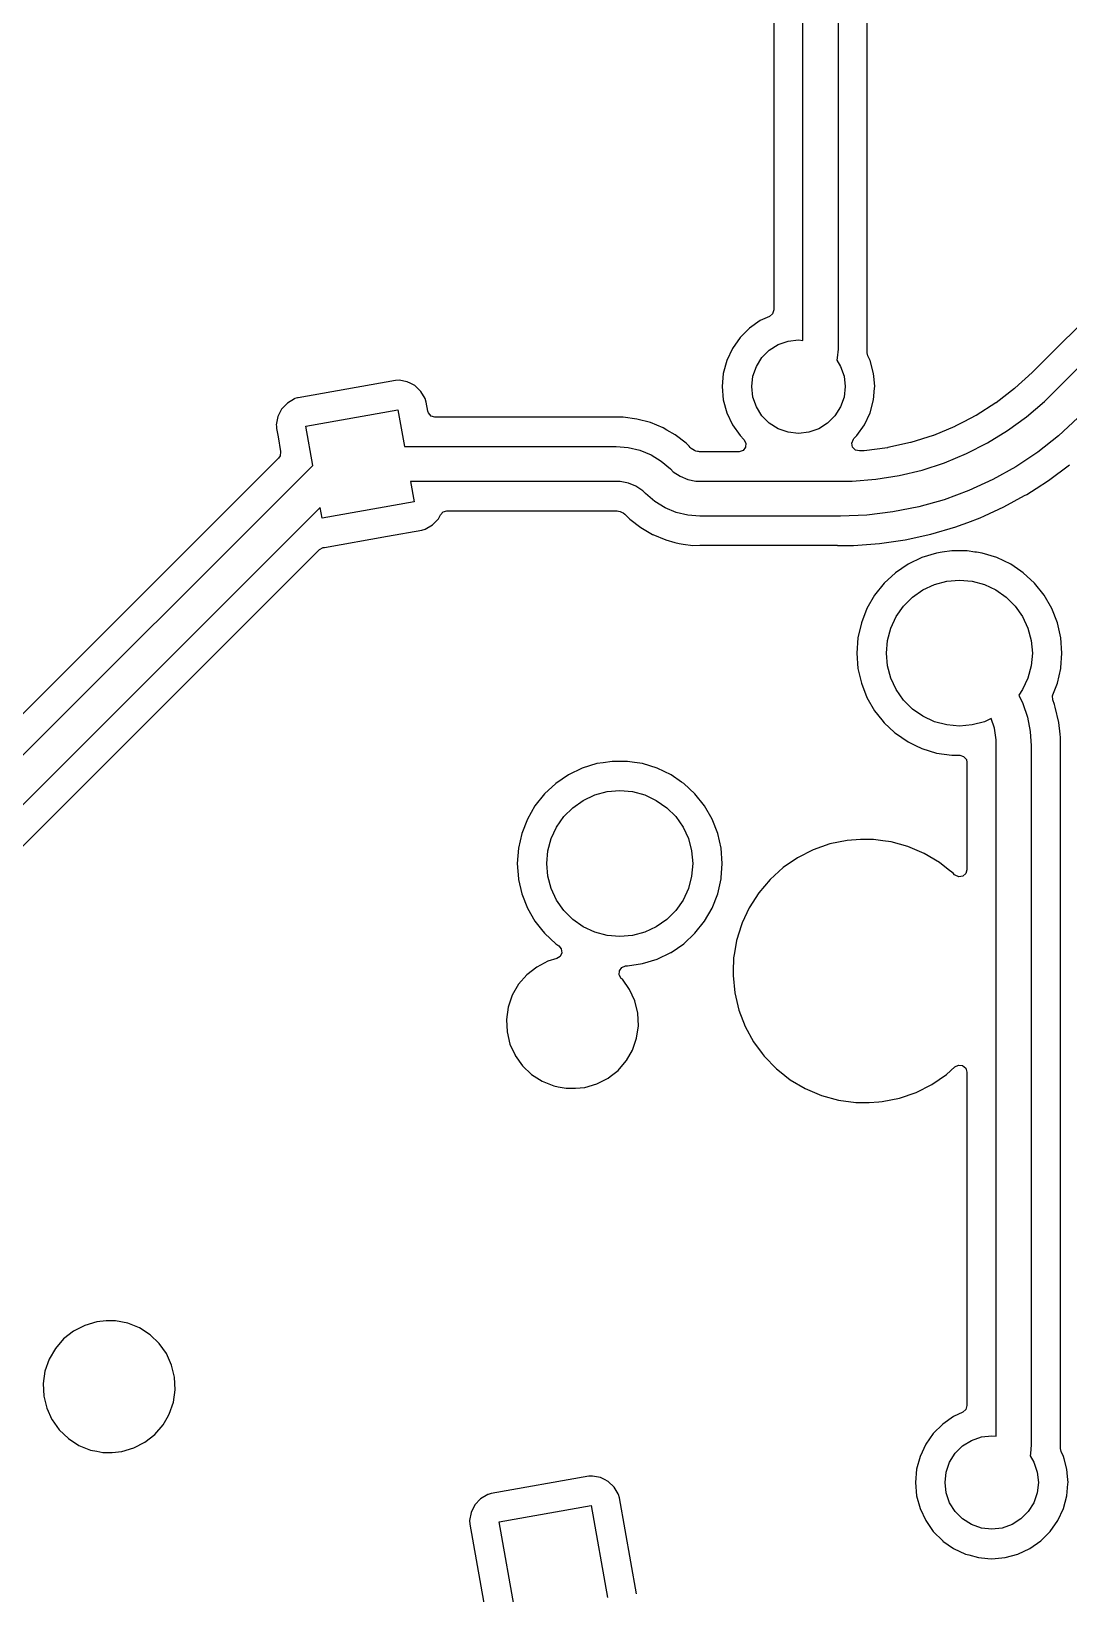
# Model space of a CAD drawing. Extents: x 68 to 346, y -197 to -84.
# Drawn here: x 236.63 to 254.38, y -158.45 to -131.7 of the extents above; entities that cross this region are included whole.
import ezdxf

# ---------------------------------------------------------------- set-up
doc = ezdxf.new("R2010")
doc.units = 0
doc.layers.add('BLACK', color=7, linetype='CONTINUOUS')

msp = doc.modelspace()

# ---------------------------------------------------------------- linework, layer by layer
at = {"layer": 'BLACK', "linetype": 'CONTINUOUS'}
for p, q in [((249.834, -136.993), (249.834, -125.174)), ((250.434, -125.174), (250.434, -137.141)), ((250.934, -137.138), (250.934, -128.093)), ((249.333, -130.76), (249.333, -136.468)), ((254.112, -137.894), (259.886, -132.119)), ((259.018, -132.28), (253.781, -137.517)), ((249.104, -136.654), (248.918, -136.784)), ((249.261, -136.58), (249.104, -136.654)), ((249.104, -136.654), (249.104, -136.654)), ((249.313, -136.535), (249.261, -136.58)), ((249.333, -136.468), (249.313, -136.535)), ((248.757, -136.945), (248.626, -137.131)), ((248.918, -136.784), (248.757, -136.945)), ((248.626, -137.131), (248.53, -137.338)), ((248.626, -137.131), (248.626, -137.131)), ((249.132, -137.285), (249.258, -137.159)), ((249.258, -137.159), (249.41, -137.063)), ((249.41, -137.063), (249.579, -137.004)), ((249.579, -137.004), (249.757, -136.984)), ((249.757, -136.984), (249.834, -136.993)), ((250.434, -137.141), (250.422, -137.289)), ((250.434, -137.141), (250.434, -137.141)), ((250.934, -137.141), (250.934, -137.138)), ((250.934, -137.19), (250.934, -137.141)), ((250.934, -137.204), (250.934, -137.19)), ((250.946, -137.256), (250.934, -137.204)), ((248.53, -137.338), (248.471, -137.558)), ((248.53, -137.338), (248.53, -137.338)), ((248.977, -137.606), (249.036, -137.437)), ((249.036, -137.437), (249.132, -137.285)), ((250.422, -137.289), (250.412, -137.332)), ((250.412, -137.332), (250.478, -137.437)), ((250.478, -137.437), (250.537, -137.606)), ((250.984, -137.338), (250.946, -137.256)), ((251.043, -137.558), (250.984, -137.338)), ((242.862, -137.679), (241.192, -137.974)), ((242.922, -137.675), (242.862, -137.679)), ((242.862, -137.679), (242.862, -137.679)), ((243.063, -137.702), (242.922, -137.675)), ((242.922, -137.675), (242.922, -137.675)), ((243.123, -137.732), (243.063, -137.702)), ((243.063, -137.702), (243.063, -137.702)), ((243.063, -137.702), (243.063, -137.702)), ((243.192, -137.766), (243.123, -137.732)), ((243.297, -137.865), (243.192, -137.766)), ((248.471, -137.558), (248.452, -137.784)), ((248.471, -137.558), (248.471, -137.558)), ((248.957, -137.784), (248.977, -137.606)), ((250.537, -137.606), (250.557, -137.784)), ((251.052, -137.66), (251.043, -137.558)), ((251.062, -137.784), (251.052, -137.66)), ((253.758, -137.54), (253.461, -137.812)), ((253.781, -137.517), (253.758, -137.54)), ((241.134, -137.991), (241.01, -138.064)), ((241.14, -137.989), (241.134, -137.991)), ((241.134, -137.991), (241.134, -137.991)), ((241.184, -137.976), (241.14, -137.989)), ((241.192, -137.974), (241.184, -137.976)), ((241.192, -137.974), (241.192, -137.974)), ((243.369, -137.988), (243.297, -137.865)), ((243.297, -137.865), (243.297, -137.865)), ((243.297, -137.865), (243.297, -137.865)), ((243.37, -137.989), (243.369, -137.988)), ((243.386, -138.047), (243.37, -137.989)), ((248.452, -137.784), (248.452, -137.784)), ((248.452, -137.784), (248.471, -138.011)), ((248.471, -138.011), (248.471, -138.011)), ((248.471, -138.011), (248.53, -138.231)), ((248.977, -137.962), (248.957, -137.784)), ((249.036, -138.131), (248.977, -137.962)), ((250.537, -137.962), (250.478, -138.131)), ((250.557, -137.784), (250.537, -137.962)), ((250.984, -138.231), (251.043, -138.011)), ((251.043, -138.011), (251.06, -137.81)), ((251.06, -137.81), (251.062, -137.784)), ((251.062, -137.784), (251.062, -137.784)), ((253.457, -137.815), (253.14, -138.059)), ((253.461, -137.812), (253.457, -137.815)), ((253.662, -138.299), (253.969, -138.037)), ((253.969, -138.037), (254.112, -137.894)), ((254.112, -137.894), (254.112, -137.894)), ((240.847, -138.297), (240.821, -138.437)), ((240.912, -138.168), (240.847, -138.297)), ((240.847, -138.297), (240.847, -138.297)), ((240.847, -138.297), (240.847, -138.297)), ((241.01, -138.064), (240.912, -138.168)), ((240.912, -138.168), (240.912, -138.168)), ((241.01, -138.064), (241.01, -138.064)), ((241.01, -138.064), (241.01, -138.064)), ((241.326, -138.459), (242.902, -138.181)), ((242.902, -138.181), (243.012, -138.807)), ((243.414, -138.204), (243.386, -138.047)), ((243.386, -138.047), (243.386, -138.047)), ((243.386, -138.047), (243.386, -138.047)), ((243.423, -138.234), (243.414, -138.204)), ((243.469, -138.287), (243.423, -138.234)), ((243.536, -138.307), (243.469, -138.287)), ((248.53, -138.231), (248.53, -138.231)), ((248.53, -138.231), (248.626, -138.437)), ((249.132, -138.283), (249.036, -138.131)), ((249.258, -138.41), (249.132, -138.283)), ((250.382, -138.283), (250.256, -138.41)), ((250.478, -138.131), (250.382, -138.283)), ((250.888, -138.437), (250.984, -138.231)), ((252.794, -138.279), (252.587, -138.387)), ((252.799, -138.276), (252.794, -138.279)), ((253.136, -138.062), (252.799, -138.276)), ((253.14, -138.059), (253.136, -138.062)), ((253.335, -138.537), (253.662, -138.299)), ((240.821, -138.437), (240.821, -138.438)), ((240.821, -138.438), (240.822, -138.458)), ((240.822, -138.458), (240.825, -138.495)), ((240.825, -138.495), (240.825, -138.498)), ((240.825, -138.498), (240.825, -138.498)), ((240.825, -138.498), (240.85, -138.642)), ((241.445, -139.131), (241.326, -138.459)), ((246.551, -138.307), (243.536, -138.307)), ((246.554, -138.307), (246.551, -138.307)), ((246.551, -138.307), (246.551, -138.307)), ((246.638, -138.307), (246.554, -138.307)), ((246.554, -138.307), (246.554, -138.307)), ((246.683, -138.307), (246.638, -138.307)), ((246.685, -138.307), (246.683, -138.307)), ((246.757, -138.307), (246.685, -138.307)), ((246.685, -138.307), (246.685, -138.307)), ((246.993, -138.338), (246.757, -138.307)), ((247.222, -138.399), (246.993, -138.338)), ((247.442, -138.49), (247.222, -138.399)), ((247.222, -138.399), (247.222, -138.399)), ((247.506, -138.528), (247.442, -138.49)), ((247.442, -138.49), (247.442, -138.49)), ((247.647, -138.609), (247.506, -138.528)), ((248.626, -138.437), (248.626, -138.437)), ((248.626, -138.437), (248.757, -138.623)), ((249.41, -138.505), (249.258, -138.41)), ((249.579, -138.564), (249.41, -138.505)), ((249.757, -138.584), (249.579, -138.564)), ((249.935, -138.564), (249.757, -138.584)), ((250.104, -138.505), (249.935, -138.564)), ((250.256, -138.41), (250.104, -138.505)), ((250.757, -138.623), (250.888, -138.437)), ((252.435, -138.466), (252.066, -138.619)), ((252.44, -138.463), (252.435, -138.466)), ((252.587, -138.387), (252.44, -138.463)), ((252.99, -138.748), (253.335, -138.537)), ((254.536, -138.318), (254.205, -138.624)), ((240.85, -138.642), (240.895, -138.894)), ((243.012, -138.807), (246.638, -138.807)), ((246.638, -138.807), (246.638, -138.807)), ((246.638, -138.807), (246.638, -138.807)), ((246.638, -138.807), (246.844, -138.824)), ((246.844, -138.824), (247.044, -138.872)), ((247.836, -138.754), (247.647, -138.609)), ((247.647, -138.609), (247.647, -138.609)), ((247.647, -138.609), (247.647, -138.609)), ((247.84, -138.758), (247.836, -138.754)), ((247.836, -138.754), (247.836, -138.754)), ((247.858, -138.776), (247.84, -138.758)), ((247.886, -138.804), (247.858, -138.776)), ((247.858, -138.776), (247.858, -138.776)), ((247.905, -138.823), (247.886, -138.804)), ((247.886, -138.804), (247.886, -138.804)), ((247.917, -138.835), (247.905, -138.823)), ((247.923, -138.84), (247.917, -138.835)), ((247.95, -138.861), (247.923, -138.84)), ((248.757, -138.623), (248.821, -138.688)), ((248.85, -138.819), (248.808, -138.875)), ((248.821, -138.688), (248.855, -138.749)), ((248.855, -138.749), (248.85, -138.819)), ((250.671, -138.749), (250.697, -138.684)), ((250.684, -138.818), (250.671, -138.749)), ((250.732, -138.869), (250.684, -138.818)), ((250.697, -138.684), (250.707, -138.674)), ((250.707, -138.674), (250.757, -138.623)), ((250.757, -138.623), (250.757, -138.623)), ((251.279, -138.829), (250.883, -138.881)), ((251.285, -138.828), (251.279, -138.829)), ((251.675, -138.742), (251.285, -138.828)), ((251.68, -138.741), (251.675, -138.742)), ((252.061, -138.62), (251.68, -138.741)), ((252.066, -138.619), (252.061, -138.62)), ((252.63, -138.931), (252.99, -138.748)), ((254.205, -138.624), (253.851, -138.903)), ((240.861, -139.007), (237.178, -142.69)), ((240.887, -138.967), (240.861, -139.007)), ((240.895, -138.898), (240.887, -138.967)), ((240.895, -138.894), (240.895, -138.898)), ((247.044, -138.872), (247.234, -138.95)), ((247.234, -138.95), (247.409, -139.058)), ((247.409, -139.058), (247.566, -139.191)), ((247.979, -138.877), (247.95, -138.861)), ((247.999, -138.886), (247.979, -138.877)), ((248.031, -138.894), (247.999, -138.886)), ((248.045, -138.896), (248.031, -138.894)), ((248.065, -138.899), (248.045, -138.896)), ((248.073, -138.899), (248.065, -138.899)), ((248.734, -138.899), (248.073, -138.899)), ((248.743, -138.899), (248.734, -138.899)), ((248.808, -138.875), (248.743, -138.899)), ((250.8, -138.885), (250.732, -138.869)), ((250.878, -138.882), (250.8, -138.885)), ((250.883, -138.881), (250.878, -138.882)), ((251.873, -139.211), (252.257, -139.086)), ((252.257, -139.086), (252.63, -138.931)), ((253.851, -138.903), (253.476, -139.154)), ((233.792, -146.784), (241.445, -139.131)), ((247.566, -139.191), (247.566, -139.192)), ((247.566, -139.192), (247.566, -139.192)), ((247.566, -139.192), (247.566, -139.192)), ((247.566, -139.192), (247.566, -139.192)), ((247.566, -139.192), (247.566, -139.192)), ((247.566, -139.192), (247.615, -139.241)), ((247.615, -139.241), (247.732, -139.319)), ((247.732, -139.319), (247.861, -139.373)), ((247.861, -139.373), (247.999, -139.4)), ((250.678, -139.4), (251.081, -139.368)), ((251.081, -139.368), (251.48, -139.305)), ((251.48, -139.305), (251.873, -139.211)), ((253.083, -139.374), (252.673, -139.563)), ((253.476, -139.154), (253.083, -139.374)), ((254.038, -139.389), (254.395, -139.122)), ((246.638, -139.407), (243.118, -139.407)), ((243.118, -139.407), (243.18, -139.756)), ((246.708, -139.407), (246.638, -139.407)), ((246.846, -139.435), (246.708, -139.407)), ((246.975, -139.488), (246.846, -139.435)), ((247.092, -139.566), (246.975, -139.488)), ((247.142, -139.616), (247.092, -139.566)), ((247.298, -139.75), (247.142, -139.616)), ((247.142, -139.616), (247.142, -139.616)), ((247.142, -139.616), (247.142, -139.616)), ((247.142, -139.616), (247.142, -139.616)), ((247.142, -139.616), (247.142, -139.616)), ((247.999, -139.4), (248.069, -139.4)), ((248.069, -139.4), (248.069, -139.4)), ((248.069, -139.4), (248.069, -139.4)), ((248.069, -139.4), (250.476, -139.4)), ((250.476, -139.4), (250.476, -139.4)), ((250.476, -139.4), (250.678, -139.4)), ((252.673, -139.563), (252.25, -139.719)), ((253.628, -139.649), (253.663, -139.63)), ((253.663, -139.63), (253.827, -139.525)), ((253.827, -139.525), (254.038, -139.389)), ((254.038, -139.389), (254.038, -139.389)), ((241.572, -139.852), (234.216, -147.208)), ((241.604, -140.034), (241.572, -139.852)), ((243.18, -139.756), (241.604, -140.034)), ((243.677, -139.925), (243.74, -139.908)), ((243.74, -139.908), (246.634, -139.908)), ((246.634, -139.908), (246.642, -139.908)), ((246.642, -139.908), (246.652, -139.91)), ((246.652, -139.91), (246.677, -139.913)), ((247.474, -139.857), (247.298, -139.75)), ((247.664, -139.936), (247.474, -139.857)), ((251.816, -139.841), (251.374, -139.929)), ((252.25, -139.719), (251.816, -139.841)), ((252.942, -139.994), (253.272, -139.844)), ((253.272, -139.844), (253.628, -139.649)), ((243.371, -140.224), (243.495, -140.151)), ((243.495, -140.151), (243.594, -140.046)), ((243.594, -140.046), (243.629, -139.976)), ((243.629, -139.976), (243.677, -139.925)), ((246.677, -139.913), (246.708, -139.921)), ((246.708, -139.921), (246.729, -139.93)), ((246.729, -139.93), (246.757, -139.946)), ((246.757, -139.946), (246.784, -139.967)), ((246.784, -139.967), (246.791, -139.973)), ((246.791, -139.973), (246.872, -140.054)), ((246.872, -140.054), (247.06, -140.198)), ((247.864, -139.984), (247.664, -139.936)), ((248.069, -140), (247.864, -139.984)), ((250.476, -140), (248.069, -140)), ((248.069, -140), (248.069, -140)), ((248.069, -140), (248.069, -140)), ((250.927, -139.982), (250.476, -140)), ((250.476, -140), (250.476, -140)), ((250.476, -140), (250.476, -140)), ((250.476, -140), (250.476, -140)), ((251.374, -139.929), (250.927, -139.982)), ((252.449, -140.185), (252.498, -140.166)), ((252.498, -140.166), (252.655, -140.108)), ((252.655, -140.108), (252.866, -140.029)), ((252.866, -140.029), (252.942, -139.994)), ((241.644, -140.535), (242.724, -140.345)), ((242.724, -140.345), (243.314, -140.241)), ((243.314, -140.241), (243.371, -140.224)), ((243.314, -140.241), (243.314, -140.241)), ((243.314, -140.241), (243.314, -140.241)), ((247.06, -140.198), (247.06, -140.198)), ((247.06, -140.198), (247.06, -140.198)), ((247.06, -140.198), (247.26, -140.314)), ((247.26, -140.314), (247.266, -140.317)), ((247.266, -140.317), (247.485, -140.408)), ((247.485, -140.408), (247.485, -140.408)), ((247.485, -140.408), (247.644, -140.451)), ((251.144, -140.469), (251.585, -140.405)), ((251.585, -140.405), (252.021, -140.31)), ((252.021, -140.31), (252.449, -140.185)), ((252.021, -140.31), (252.021, -140.31)), ((252.021, -140.31), (252.021, -140.31)), ((252.021, -140.31), (252.021, -140.31)), ((234.629, -147.503), (241.56, -140.572)), ((241.56, -140.572), (241.622, -140.538)), ((241.622, -140.538), (241.64, -140.536)), ((241.64, -140.536), (241.644, -140.535)), ((247.644, -140.451), (247.715, -140.469)), ((247.715, -140.469), (247.715, -140.469)), ((247.715, -140.469), (247.715, -140.469)), ((247.715, -140.469), (247.785, -140.479)), ((247.785, -140.479), (247.95, -140.501)), ((247.95, -140.501), (248.069, -140.5)), ((248.069, -140.5), (250.392, -140.5)), ((250.392, -140.5), (250.425, -140.5)), ((250.425, -140.5), (250.425, -140.501)), ((250.425, -140.501), (250.476, -140.501)), ((250.476, -140.501), (250.476, -140.501)), ((250.476, -140.501), (250.699, -140.501)), ((250.699, -140.501), (251.144, -140.469)), ((250.699, -140.501), (250.699, -140.501)), ((251.87, -140.711), (251.633, -140.825)), ((252.12, -140.634), (251.87, -140.711)), ((252.218, -140.619), (252.12, -140.634)), ((252.12, -140.634), (252.12, -140.634)), ((252.12, -140.634), (252.12, -140.634)), ((252.38, -140.595), (252.218, -140.619)), ((252.642, -140.595), (252.38, -140.595)), ((252.38, -140.595), (252.38, -140.595)), ((252.777, -140.615), (252.642, -140.595)), ((252.642, -140.595), (252.642, -140.595)), ((252.805, -140.619), (252.777, -140.615)), ((252.901, -140.634), (252.805, -140.619)), ((253.152, -140.711), (252.901, -140.634)), ((252.901, -140.634), (252.901, -140.634)), ((252.901, -140.634), (252.901, -140.634)), ((253.389, -140.825), (253.152, -140.711)), ((253.152, -140.711), (253.152, -140.711)), ((251.416, -140.973), (251.224, -141.151)), ((251.633, -140.825), (251.416, -140.973)), ((251.633, -140.825), (251.633, -140.825)), ((253.565, -140.945), (253.389, -140.825)), ((253.389, -140.825), (253.389, -140.825)), ((253.389, -140.825), (253.389, -140.825)), ((253.389, -140.825), (253.389, -140.825)), ((253.605, -140.973), (253.565, -140.945)), ((253.798, -141.151), (253.605, -140.973)), ((251.224, -141.151), (251.06, -141.356)), ((251.886, -141.263), (252.083, -141.171)), ((252.083, -141.171), (252.294, -141.114)), ((252.294, -141.114), (252.511, -141.095)), ((252.511, -141.095), (252.728, -141.114)), ((252.728, -141.114), (252.938, -141.171)), ((252.938, -141.171), (253.136, -141.263)), ((253.961, -141.356), (253.798, -141.151)), ((253.798, -141.151), (253.798, -141.151)), ((253.798, -141.151), (253.798, -141.151)), ((251.06, -141.356), (250.929, -141.584)), ((251.553, -141.542), (251.707, -141.388)), ((251.707, -141.388), (251.886, -141.263)), ((253.136, -141.263), (253.314, -141.388)), ((253.314, -141.388), (253.468, -141.542)), ((254.092, -141.584), (253.961, -141.356)), ((250.929, -141.584), (250.833, -141.828)), ((251.336, -141.918), (251.428, -141.72)), ((251.428, -141.72), (251.553, -141.542)), ((253.468, -141.542), (253.593, -141.72)), ((253.593, -141.72), (253.685, -141.918)), ((254.188, -141.828), (254.092, -141.584)), ((250.833, -141.828), (250.775, -142.084)), ((250.833, -141.828), (250.833, -141.828)), ((251.28, -142.128), (251.336, -141.918)), ((253.685, -141.918), (253.742, -142.128)), ((254.247, -142.084), (254.188, -141.828)), ((250.775, -142.084), (250.755, -142.345)), ((250.775, -142.084), (250.775, -142.084)), ((251.261, -142.345), (251.28, -142.128)), ((253.742, -142.128), (253.761, -142.345)), ((254.266, -142.345), (254.247, -142.084)), ((254.247, -142.084), (254.247, -142.084)), ((254.247, -142.084), (254.247, -142.084)), ((250.755, -142.345), (250.755, -142.345)), ((250.755, -142.345), (250.775, -142.607)), ((251.28, -142.562), (251.261, -142.345)), ((251.336, -142.773), (251.28, -142.562)), ((253.742, -142.562), (253.685, -142.773)), ((253.761, -142.345), (253.742, -142.562)), ((254.247, -142.6), (254.266, -142.345)), ((254.266, -142.345), (254.266, -142.345)), ((237.178, -142.69), (233.453, -146.415)), ((250.775, -142.607), (250.775, -142.607)), ((250.775, -142.607), (250.833, -142.863)), ((251.428, -142.97), (251.336, -142.773)), ((253.685, -142.773), (253.593, -142.97)), ((254.188, -142.863), (254.247, -142.607)), ((254.247, -142.607), (254.247, -142.6)), ((250.833, -142.863), (250.833, -142.863)), ((250.833, -142.863), (250.833, -142.863)), ((250.833, -142.863), (250.929, -143.107)), ((250.929, -143.107), (251.06, -143.334)), ((251.553, -143.149), (251.428, -142.97)), ((253.593, -142.97), (253.526, -143.066)), ((253.526, -143.066), (253.598, -143.211)), ((254.105, -143.078), (254.11, -143.061)), ((254.109, -143.147), (254.105, -143.078)), ((254.11, -143.061), (254.111, -143.06)), ((254.111, -143.06), (254.188, -142.863)), ((251.06, -143.334), (251.186, -143.491)), ((251.707, -143.303), (251.553, -143.149)), ((251.886, -143.428), (251.707, -143.303)), ((253.598, -143.211), (253.677, -143.445)), ((254.137, -143.227), (254.109, -143.147)), ((254.152, -143.272), (254.137, -143.227)), ((254.212, -143.533), (254.152, -143.272)), ((254.152, -143.272), (254.152, -143.272)), ((251.186, -143.491), (251.224, -143.539)), ((251.224, -143.539), (251.402, -143.704)), ((252.083, -143.52), (251.886, -143.428)), ((252.294, -143.576), (252.083, -143.52)), ((252.511, -143.595), (252.294, -143.576)), ((252.728, -143.576), (252.511, -143.595)), ((252.938, -143.52), (252.728, -143.576)), ((253.056, -143.465), (252.938, -143.52)), ((253.11, -143.632), (253.056, -143.465)), ((253.142, -143.833), (253.11, -143.632)), ((253.677, -143.445), (253.725, -143.688)), ((254.235, -143.736), (254.212, -143.533)), ((254.212, -143.533), (254.212, -143.533)), ((254.212, -143.533), (254.212, -143.533)), ((251.402, -143.704), (251.416, -143.718)), ((251.416, -143.718), (251.633, -143.866)), ((251.633, -143.866), (251.633, -143.866)), ((251.633, -143.866), (251.633, -143.866)), ((251.633, -143.866), (251.633, -143.866)), ((251.633, -143.866), (251.759, -143.926)), ((253.142, -143.934), (253.142, -143.833)), ((253.725, -143.688), (253.742, -143.934)), ((254.241, -143.79), (254.235, -143.736)), ((254.242, -143.8), (254.241, -143.79)), ((254.242, -143.934), (254.242, -143.8)), ((251.759, -143.926), (251.87, -143.979)), ((251.87, -143.979), (251.87, -143.979)), ((251.87, -143.979), (251.87, -143.979)), ((251.87, -143.979), (252.12, -144.057)), ((252.12, -144.057), (252.38, -144.096)), ((252.38, -144.096), (252.517, -144.096)), ((252.517, -144.096), (252.584, -144.116)), ((252.584, -144.116), (252.63, -144.168)), ((252.63, -144.168), (252.641, -144.22)), ((253.142, -155.753), (253.142, -143.934)), ((253.142, -143.934), (253.142, -143.934)), ((253.742, -143.934), (253.742, -143.934)), ((253.742, -143.934), (253.742, -143.934)), ((253.742, -143.934), (253.742, -143.934)), ((253.742, -143.934), (253.742, -155.902)), ((254.242, -143.985), (254.242, -143.934)), ((254.242, -143.934), (254.242, -143.934)), ((254.242, -143.986), (254.242, -143.985)), ((254.242, -144.018), (254.242, -143.986)), ((254.242, -144.022), (254.242, -144.018)), ((254.242, -144.018), (254.242, -144.018)), ((254.242, -146.853), (254.242, -144.022)), ((254.242, -144.022), (254.242, -144.022)), ((245.821, -144.429), (245.604, -144.577)), ((246.057, -144.315), (245.821, -144.429)), ((245.821, -144.429), (245.821, -144.429)), ((246.308, -144.238), (246.057, -144.315)), ((246.414, -144.222), (246.308, -144.238)), ((246.308, -144.238), (246.308, -144.238)), ((246.308, -144.238), (246.308, -144.238)), ((246.567, -144.199), (246.414, -144.222)), ((246.83, -144.199), (246.567, -144.199)), ((246.567, -144.199), (246.567, -144.199)), ((246.953, -144.218), (246.83, -144.199)), ((246.83, -144.199), (246.83, -144.199)), ((247.089, -144.238), (246.953, -144.218)), ((247.34, -144.315), (247.089, -144.238)), ((247.089, -144.238), (247.089, -144.238)), ((247.089, -144.238), (247.089, -144.238)), ((247.576, -144.429), (247.34, -144.315)), ((247.34, -144.315), (247.34, -144.315)), ((247.758, -144.553), (247.576, -144.429)), ((247.576, -144.429), (247.576, -144.429)), ((247.576, -144.429), (247.576, -144.429)), ((247.576, -144.429), (247.576, -144.429)), ((252.641, -144.22), (252.641, -146.054)), ((245.604, -144.577), (245.412, -144.755)), ((246.271, -144.775), (246.481, -144.718)), ((246.481, -144.718), (246.698, -144.699)), ((246.698, -144.699), (246.915, -144.718)), ((246.915, -144.718), (247.126, -144.775)), ((247.793, -144.577), (247.758, -144.553)), ((247.985, -144.755), (247.793, -144.577)), ((245.248, -144.961), (245.117, -145.188)), ((245.412, -144.755), (245.248, -144.961)), ((245.741, -145.146), (245.895, -144.992)), ((245.895, -144.992), (246.073, -144.867)), ((246.073, -144.867), (246.271, -144.775)), ((247.126, -144.775), (247.323, -144.867)), ((247.323, -144.867), (247.502, -144.992)), ((247.502, -144.992), (247.656, -145.146)), ((248.149, -144.961), (247.985, -144.755)), ((247.985, -144.755), (247.985, -144.755)), ((247.985, -144.755), (247.985, -144.755)), ((248.28, -145.188), (248.149, -144.961)), ((245.117, -145.188), (245.021, -145.432)), ((245.616, -145.324), (245.741, -145.146)), ((247.656, -145.146), (247.781, -145.324)), ((248.376, -145.432), (248.28, -145.188)), ((245.021, -145.432), (244.963, -145.688)), ((245.021, -145.432), (245.021, -145.432)), ((245.467, -145.732), (245.524, -145.522)), ((245.524, -145.522), (245.616, -145.324)), ((247.781, -145.324), (247.873, -145.522)), ((247.873, -145.522), (247.929, -145.732)), ((248.434, -145.688), (248.376, -145.432)), ((244.963, -145.688), (244.943, -145.949)), ((244.963, -145.688), (244.963, -145.688)), ((245.448, -145.949), (245.467, -145.732)), ((247.929, -145.732), (247.948, -145.949)), ((248.454, -145.949), (248.434, -145.688)), ((248.434, -145.688), (248.434, -145.688)), ((248.434, -145.688), (248.434, -145.688)), ((250.011, -145.713), (249.742, -145.849)), ((250.296, -145.614), (250.011, -145.713)), ((250.011, -145.713), (250.011, -145.713)), ((250.591, -145.554), (250.296, -145.614)), ((250.816, -145.539), (250.591, -145.554)), ((250.591, -145.554), (250.591, -145.554)), ((251.042, -145.539), (250.816, -145.539)), ((250.816, -145.539), (250.816, -145.539)), ((251.201, -145.56), (251.042, -145.539)), ((251.341, -145.579), (251.201, -145.56)), ((251.631, -145.658), (251.341, -145.579)), ((251.909, -145.776), (251.631, -145.658)), ((251.631, -145.658), (251.631, -145.658)), ((252.168, -145.93), (251.909, -145.776)), ((244.943, -145.949), (244.943, -145.949)), ((244.943, -145.949), (244.963, -146.211)), ((245.467, -146.166), (245.448, -145.949)), ((247.948, -145.949), (247.929, -146.166)), ((248.435, -146.196), (248.454, -145.949)), ((248.454, -145.949), (248.454, -145.949)), ((249.494, -146.019), (249.27, -146.221)), ((249.742, -145.849), (249.494, -146.019)), ((252.32, -146.05), (252.168, -145.93)), ((252.168, -145.93), (252.168, -145.93)), ((252.168, -145.93), (252.168, -145.93)), ((252.404, -146.116), (252.32, -146.05)), ((252.641, -146.054), (252.621, -146.121)), ((244.963, -146.211), (244.963, -146.211)), ((244.963, -146.211), (244.963, -146.211)), ((244.963, -146.211), (244.963, -146.211)), ((244.963, -146.211), (244.966, -146.224)), ((244.966, -146.224), (245.021, -146.467)), ((245.524, -146.377), (245.467, -146.166)), ((247.929, -146.166), (247.873, -146.377)), ((248.376, -146.467), (248.434, -146.211)), ((248.434, -146.211), (248.435, -146.196)), ((249.27, -146.221), (249.076, -146.451)), ((252.405, -146.116), (252.404, -146.116)), ((252.428, -146.141), (252.405, -146.116)), ((252.436, -146.148), (252.428, -146.141)), ((252.499, -146.177), (252.436, -146.148)), ((252.569, -146.167), (252.499, -146.177)), ((252.621, -146.121), (252.569, -146.167)), ((245.021, -146.467), (245.021, -146.467)), ((245.021, -146.467), (245.021, -146.467)), ((245.021, -146.467), (245.117, -146.711)), ((245.616, -146.574), (245.524, -146.377)), ((245.741, -146.753), (245.616, -146.574)), ((247.781, -146.574), (247.656, -146.753)), ((247.873, -146.377), (247.781, -146.574)), ((248.28, -146.711), (248.376, -146.467)), ((249.076, -146.451), (248.914, -146.705)), ((245.117, -146.711), (245.248, -146.938)), ((245.895, -146.907), (245.741, -146.753)), ((247.656, -146.753), (247.502, -146.907)), ((248.149, -146.938), (248.28, -146.711)), ((248.914, -146.705), (248.795, -146.961)), ((248.914, -146.705), (248.914, -146.705)), ((254.242, -155.815), (254.242, -146.853)), ((245.248, -146.938), (245.361, -147.08)), ((245.361, -147.08), (245.412, -147.143)), ((246.073, -147.032), (245.895, -146.907)), ((246.271, -147.124), (246.073, -147.032)), ((246.481, -147.18), (246.271, -147.124)), ((247.126, -147.124), (246.915, -147.18)), ((247.323, -147.032), (247.126, -147.124)), ((247.502, -146.907), (247.323, -147.032)), ((247.985, -147.143), (248.149, -146.938)), ((248.781, -146.998), (248.697, -147.266)), ((248.787, -146.979), (248.781, -146.998)), ((248.795, -146.961), (248.787, -146.979)), ((245.412, -147.143), (245.511, -147.236)), ((245.511, -147.236), (245.604, -147.322)), ((245.604, -147.322), (245.654, -147.356)), ((245.654, -147.356), (245.698, -147.41)), ((246.698, -147.199), (246.481, -147.18)), ((246.915, -147.18), (246.698, -147.199)), ((247.576, -147.47), (247.793, -147.322)), ((247.793, -147.322), (247.985, -147.143)), ((248.697, -147.266), (248.662, -147.476)), ((245.469, -147.622), (245.277, -147.72)), ((245.619, -147.577), (245.469, -147.622)), ((245.676, -147.542), (245.619, -147.577)), ((245.706, -147.479), (245.676, -147.542)), ((245.698, -147.41), (245.706, -147.479)), ((246.83, -147.7), (247.089, -147.661)), ((247.089, -147.661), (247.34, -147.583)), ((247.34, -147.583), (247.57, -147.472)), ((247.57, -147.472), (247.576, -147.47)), ((247.576, -147.47), (247.576, -147.47)), ((247.576, -147.47), (247.576, -147.47)), ((248.647, -147.563), (248.64, -147.796)), ((248.662, -147.476), (248.647, -147.563)), ((245.109, -147.853), (244.968, -148.016)), ((245.277, -147.72), (245.109, -147.853)), ((245.109, -147.853), (245.109, -147.853)), ((246.69, -147.853), (246.693, -147.783)), ((246.697, -147.865), (246.69, -147.853)), ((246.693, -147.783), (246.734, -147.726)), ((246.725, -147.914), (246.697, -147.865)), ((246.743, -147.931), (246.725, -147.914)), ((246.734, -147.726), (246.799, -147.7)), ((246.868, -148.106), (246.743, -147.931)), ((246.799, -147.7), (246.811, -147.7)), ((246.811, -147.7), (246.83, -147.7)), ((248.64, -147.796), (248.637, -147.865)), ((248.637, -147.865), (248.667, -148.164)), ((244.86, -148.202), (244.79, -148.405)), ((244.968, -148.016), (244.86, -148.202)), ((246.957, -148.302), (246.868, -148.106)), ((248.667, -148.164), (248.667, -148.164)), ((248.667, -148.164), (248.737, -148.457)), ((244.79, -148.405), (244.759, -148.618)), ((244.79, -148.405), (244.79, -148.405)), ((247.008, -148.51), (246.957, -148.302)), ((248.737, -148.457), (248.737, -148.457)), ((248.737, -148.457), (248.846, -148.739)), ((244.759, -148.618), (244.759, -148.618)), ((244.759, -148.618), (244.77, -148.832)), ((246.987, -148.938), (247.018, -148.725)), ((247.018, -148.725), (247.008, -148.51)), ((244.77, -148.832), (244.82, -149.041)), ((246.917, -149.141), (246.987, -148.938)), ((248.846, -148.739), (248.846, -148.739)), ((248.846, -148.739), (248.99, -149.003)), ((248.99, -149.003), (248.99, -149.003)), ((248.99, -149.003), (249.135, -149.199)), ((244.82, -149.041), (244.82, -149.041)), ((244.82, -149.041), (244.907, -149.23)), ((244.907, -149.23), (244.91, -149.237)), ((244.91, -149.237), (245.033, -149.41)), ((246.815, -149.318), (246.917, -149.141)), ((246.917, -149.141), (246.917, -149.141)), ((249.135, -149.199), (249.169, -149.245)), ((249.169, -149.245), (249.379, -149.462)), ((245.033, -149.41), (245.034, -149.412)), ((245.034, -149.412), (245.034, -149.412)), ((245.034, -149.412), (245.19, -149.56)), ((246.579, -149.56), (246.669, -149.49)), ((246.669, -149.49), (246.81, -149.327)), ((246.81, -149.327), (246.815, -149.318)), ((249.379, -149.462), (249.434, -149.506)), ((249.434, -149.506), (249.615, -149.649)), ((252.289, -149.559), (252.434, -149.429)), ((252.434, -149.429), (252.497, -149.398)), ((252.497, -149.398), (252.566, -149.407)), ((252.566, -149.407), (252.62, -149.451)), ((252.62, -149.451), (252.641, -149.518)), ((252.641, -149.518), (252.641, -149.521)), ((252.641, -149.521), (252.641, -155.229)), ((245.19, -149.56), (245.19, -149.56)), ((245.19, -149.56), (245.19, -149.56)), ((245.19, -149.56), (245.371, -149.676)), ((245.371, -149.676), (245.57, -149.756)), ((245.57, -149.756), (245.646, -149.771)), ((245.646, -149.771), (245.781, -149.797)), ((245.781, -149.797), (245.781, -149.797)), ((245.781, -149.797), (245.942, -149.797)), ((245.942, -149.797), (246.103, -149.782)), ((245.942, -149.797), (245.942, -149.797)), ((246.103, -149.782), (246.309, -149.721)), ((246.309, -149.721), (246.5, -149.622)), ((246.5, -149.622), (246.532, -149.597)), ((246.532, -149.597), (246.579, -149.56)), ((249.615, -149.649), (249.615, -149.649)), ((249.615, -149.649), (249.615, -149.649)), ((249.615, -149.649), (249.874, -149.802)), ((249.874, -149.802), (250.152, -149.92)), ((251.772, -149.866), (252.041, -149.73)), ((252.041, -149.73), (252.289, -149.559)), ((250.152, -149.92), (250.442, -150)), ((250.442, -150), (250.741, -150.04)), ((250.741, -150.04), (250.741, -150.04)), ((250.741, -150.04), (250.967, -150.04)), ((250.967, -150.04), (251.131, -150.029)), ((251.131, -150.029), (251.192, -150.025)), ((251.192, -150.025), (251.487, -149.965)), ((251.487, -149.965), (251.772, -149.866)), ((237.747, -153.795), (237.541, -153.856)), ((237.907, -153.78), (237.747, -153.795)), ((237.747, -153.795), (237.747, -153.795)), ((238.068, -153.78), (237.907, -153.78)), ((238.279, -153.82), (238.068, -153.78)), ((238.068, -153.78), (238.068, -153.78)), ((238.479, -153.9), (238.279, -153.82)), ((237.181, -154.087), (237.04, -154.249)), ((237.35, -153.954), (237.181, -154.087)), ((237.181, -154.087), (237.181, -154.087)), ((237.541, -153.856), (237.35, -153.954)), ((238.66, -154.016), (238.479, -153.9)), ((238.815, -154.165), (238.66, -154.016)), ((237.04, -154.249), (236.932, -154.436)), ((238.94, -154.34), (238.815, -154.165)), ((238.815, -154.165), (238.815, -154.165)), ((238.815, -154.165), (238.815, -154.165)), ((239.029, -154.535), (238.94, -154.34)), ((236.932, -154.436), (236.862, -154.639)), ((239.08, -154.744), (239.029, -154.535)), ((236.862, -154.639), (236.831, -154.851)), ((236.831, -154.851), (236.831, -154.851)), ((236.831, -154.851), (236.842, -155.066)), ((236.862, -154.639), (236.862, -154.639)), ((239.09, -154.959), (239.08, -154.744)), ((236.842, -155.066), (236.892, -155.275)), ((239.06, -155.172), (239.09, -154.959)), ((236.892, -155.275), (236.892, -155.275)), ((236.892, -155.275), (236.98, -155.468)), ((238.953, -155.437), (238.989, -155.375)), ((238.989, -155.375), (239.06, -155.172)), ((252.412, -155.414), (252.226, -155.545)), ((252.569, -155.341), (252.412, -155.414)), ((252.621, -155.296), (252.569, -155.341)), ((252.641, -155.229), (252.621, -155.296)), ((236.98, -155.468), (236.982, -155.471)), ((236.982, -155.471), (237.105, -155.644)), ((237.105, -155.644), (237.106, -155.646)), ((237.106, -155.646), (237.106, -155.646)), ((237.106, -155.646), (237.262, -155.794)), ((238.741, -155.723), (238.882, -155.561)), ((238.882, -155.561), (238.883, -155.559)), ((238.883, -155.559), (238.953, -155.437)), ((252.226, -155.545), (252.065, -155.706)), ((237.262, -155.794), (237.262, -155.794)), ((237.262, -155.794), (237.262, -155.794)), ((237.262, -155.794), (237.443, -155.91)), ((237.443, -155.91), (237.642, -155.99)), ((238.175, -156.015), (238.381, -155.955)), ((238.381, -155.955), (238.572, -155.856)), ((238.572, -155.856), (238.741, -155.723)), ((251.934, -155.892), (251.838, -156.098)), ((252.065, -155.706), (251.934, -155.892)), ((251.934, -155.892), (251.934, -155.892)), ((252.44, -156.046), (252.566, -155.919)), ((252.566, -155.919), (252.718, -155.824)), ((252.718, -155.824), (252.887, -155.765)), ((252.887, -155.765), (253.065, -155.745)), ((253.065, -155.745), (253.142, -155.753)), ((253.742, -155.902), (253.73, -156.049)), ((253.742, -155.902), (253.742, -155.902)), ((253.742, -155.902), (253.742, -155.902)), ((254.242, -155.818), (254.242, -155.815)), ((254.242, -155.815), (254.242, -155.815)), ((254.242, -155.896), (254.242, -155.818)), ((254.242, -155.818), (254.242, -155.818)), ((254.242, -155.899), (254.242, -155.896)), ((254.242, -155.949), (254.242, -155.899)), ((254.242, -155.964), (254.242, -155.949)), ((254.242, -155.949), (254.242, -155.949)), ((237.642, -155.99), (237.748, -156.01)), ((237.748, -156.01), (237.853, -156.031)), ((237.853, -156.031), (237.853, -156.031)), ((237.853, -156.031), (238.014, -156.031)), ((238.014, -156.031), (238.175, -156.015)), ((238.014, -156.031), (238.014, -156.031)), ((251.838, -156.098), (251.779, -156.318)), ((251.838, -156.098), (251.838, -156.098)), ((252.285, -156.367), (252.344, -156.198)), ((252.344, -156.198), (252.44, -156.046)), ((253.73, -156.049), (253.72, -156.092)), ((253.72, -156.092), (253.786, -156.198)), ((253.786, -156.198), (253.845, -156.367)), ((254.254, -156.017), (254.242, -155.964)), ((254.292, -156.098), (254.254, -156.017)), ((254.303, -156.141), (254.292, -156.098)), ((254.292, -156.098), (254.292, -156.098)), ((254.292, -156.098), (254.292, -156.098)), ((254.351, -156.318), (254.303, -156.141)), ((246.17, -156.44), (244.5, -156.735)), ((246.23, -156.436), (246.17, -156.44)), ((246.17, -156.44), (246.17, -156.44)), ((246.371, -156.462), (246.23, -156.436)), ((246.23, -156.436), (246.23, -156.436)), ((246.435, -156.495), (246.371, -156.462)), ((246.371, -156.462), (246.371, -156.462)), ((246.371, -156.462), (246.371, -156.462)), ((246.5, -156.527), (246.435, -156.495)), ((251.779, -156.318), (251.76, -156.545)), ((251.779, -156.318), (251.779, -156.318)), ((252.265, -156.545), (252.285, -156.367)), ((253.845, -156.367), (253.865, -156.545)), ((254.361, -156.441), (254.351, -156.318)), ((254.37, -156.545), (254.361, -156.441)), ((244.442, -156.751), (244.318, -156.824)), ((244.446, -156.75), (244.442, -156.751)), ((244.442, -156.751), (244.442, -156.751)), ((244.5, -156.735), (244.446, -156.75)), ((244.5, -156.735), (244.5, -156.735)), ((244.5, -156.735), (244.5, -156.735)), ((246.605, -156.626), (246.5, -156.527)), ((246.67, -156.737), (246.605, -156.626)), ((246.605, -156.626), (246.605, -156.626)), ((246.605, -156.626), (246.605, -156.626)), ((246.678, -156.75), (246.67, -156.737)), ((246.694, -156.807), (246.678, -156.75)), ((251.76, -156.545), (251.76, -156.545)), ((251.76, -156.545), (251.779, -156.772)), ((252.285, -156.723), (252.265, -156.545)), ((252.344, -156.892), (252.285, -156.723)), ((253.845, -156.723), (253.786, -156.892)), ((253.865, -156.545), (253.845, -156.723)), ((254.351, -156.772), (254.368, -156.57)), ((254.368, -156.57), (254.37, -156.545)), ((254.37, -156.545), (254.37, -156.545)), ((244.22, -156.929), (244.155, -157.058)), ((244.318, -156.824), (244.22, -156.929)), ((244.22, -156.929), (244.22, -156.929)), ((244.318, -156.824), (244.318, -156.824)), ((244.318, -156.824), (244.318, -156.824)), ((244.634, -157.219), (246.21, -156.941)), ((246.21, -156.941), (246.487, -158.517)), ((246.984, -158.451), (246.694, -156.807)), ((246.694, -156.807), (246.694, -156.807)), ((246.694, -156.807), (246.694, -156.807)), ((251.779, -156.772), (251.779, -156.772)), ((251.779, -156.772), (251.838, -156.991)), ((251.838, -156.991), (251.838, -156.991)), ((251.838, -156.991), (251.934, -157.198)), ((252.44, -157.044), (252.344, -156.892)), ((253.786, -156.892), (253.69, -157.044)), ((254.196, -157.198), (254.292, -156.991)), ((254.292, -156.991), (254.351, -156.772)), ((244.155, -157.058), (244.129, -157.198)), ((244.129, -157.198), (244.129, -157.199)), ((244.129, -157.199), (244.133, -157.259)), ((244.133, -157.259), (244.133, -157.259)), ((244.133, -157.259), (244.427, -158.929)), ((244.155, -157.058), (244.155, -157.058)), ((244.155, -157.058), (244.155, -157.058)), ((244.912, -158.795), (244.634, -157.219)), ((251.934, -157.198), (251.934, -157.198)), ((251.934, -157.198), (252.065, -157.384)), ((252.566, -157.17), (252.44, -157.044)), ((252.718, -157.266), (252.566, -157.17)), ((252.887, -157.325), (252.718, -157.266)), ((253.412, -157.266), (253.243, -157.325)), ((253.564, -157.17), (253.412, -157.266)), ((253.69, -157.044), (253.564, -157.17)), ((254.065, -157.384), (254.196, -157.198)), ((252.065, -157.384), (252.226, -157.545)), ((252.226, -157.545), (252.23, -157.548)), ((252.23, -157.548), (252.412, -157.675)), ((253.065, -157.345), (252.887, -157.325)), ((253.243, -157.325), (253.065, -157.345)), ((253.718, -157.675), (253.904, -157.545)), ((253.904, -157.545), (254.065, -157.384)), ((252.412, -157.675), (252.618, -157.772)), ((252.618, -157.772), (252.618, -157.772)), ((252.618, -157.772), (252.618, -157.772)), ((252.618, -157.772), (252.671, -157.786)), ((252.671, -157.786), (252.838, -157.83)), ((252.838, -157.83), (253, -157.845)), ((253.122, -157.845), (253.292, -157.83)), ((253.292, -157.83), (253.511, -157.772)), ((253.511, -157.772), (253.718, -157.675)), ((253, -157.845), (253.065, -157.85)), ((253.065, -157.85), (253.122, -157.845)), ((253.065, -157.85), (253.065, -157.85)), ((253.065, -157.85), (253.065, -157.85))]:
    msp.add_line(p, q, dxfattribs=at)

doc.saveas('drawing.dxf')
